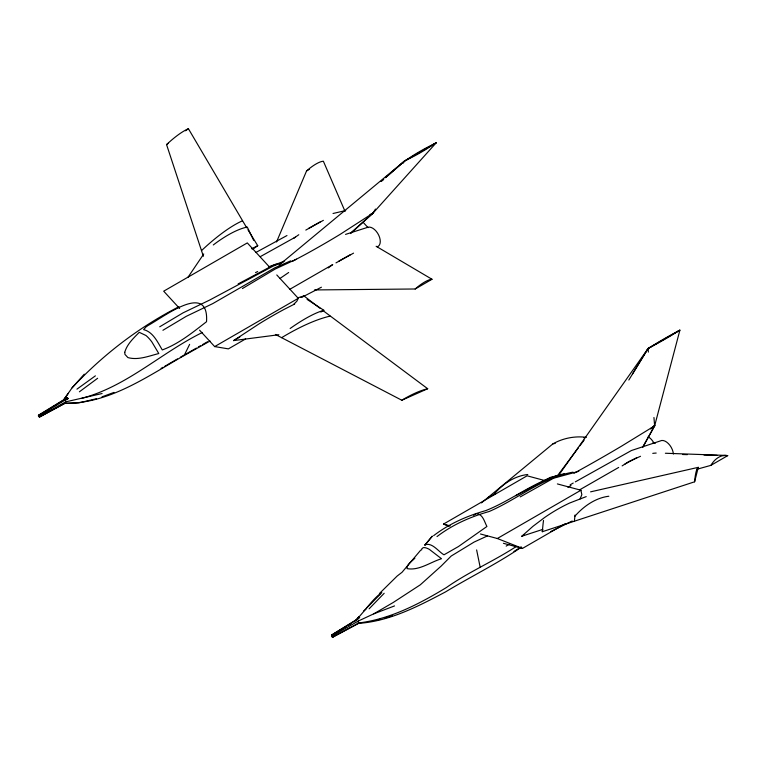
<?xml version="1.0" encoding="UTF-8"?>
<svg xmlns="http://www.w3.org/2000/svg" width="766" height="766" viewBox="0 0 766 766"><rect width="100%" height="100%" fill="white"/><g stroke="black" fill="none" stroke-linecap="round" stroke-linejoin="round"><path stroke-width="1.15" d="M590.586 491.849L698.286 467.337L694.599 481.804L542.299 531.728L543.065 523.982A122.78 17.359 85.8 0 1 543.515 520.459M421.645 549.969L421.798 548.82L423.148 547.69A10.676 3.993 38.8 0 1 429.343 549.356L441.503 558.73C430.396 562.091 419.002 570.919 407.024 568.602C406.775 564.197 412.156 561.143 414.885 558.203M332.77 637.216C332.76 632.783 329.782 636.929 332.77 637.216L358.68 623.361C389.77 621.236 418.322 606.232 445.458 591.946C470.611 576.721 497.163 563.757 521.426 547.125M542.299 531.728L542.816 529.45M38.702 415.048C41.747 415.746 37.39 418.456 38.702 415.048L63.769 399.766L72.061 387.845L84.289 374.181M102.098 393.533L65.704 401.863L65.177 403.184L39.516 417.039M580.092 498.925L581.834 494.673L580.925 490.23L557.37 483.921M276.536 241.979L306.553 170.952A21.525 6.358 -42.6 0 1 323.376 161.233L345.006 211.301M39.344 417.116L64.871 403.309C109.318 403.826 147.005 376.566 184.146 355.539L189.623 344.355M276.775 274.946L298.28 298.319L296.863 301.21L293.608 304.447M642.722 447.478L654.643 425.829L679.902 330.146L669.005 336.063A365.363 149.159 -11.6 0 0 658.109 342.354L648.084 348.511L557.763 476.548M643.076 446.387L654.643 425.829L653.944 417.499M350.627 233.563L373.004 213.139L375.464 209.061M403.194 163.168L404.429 161.128L414.473 154.636A365.363 278.125 26.1 0 1 425.369 148.355L436.247 142.754L373.004 213.139L351.24 232.51M628.829 380.022L648.084 348.511L679.902 330.146L669.877 336.303A365.363 149.159 -11.6 0 1 658.98 342.584L648.084 348.511L632.505 373.913M187.909 277.397L203.746 253.958M64.143 398.981L68.318 393.341M557.169 476.126L578.435 447.727M579.852 445.831L584.104 440.153M379.955 593.909C370.141 601.913 363.381 613.336 354.256 621.695M356.755 619.455L358.67 617.109M425.159 544.77L424.747 545.277L432.33 536.123L425.159 544.77C432.292 542.175 438.64 551.874 443.993 554.804L458.432 546.551L486.917 526.481C484.38 521.79 482.925 514.043 476.366 513.584L473.58 515.307M420.754 550.084L402.026 572.288L397.161 576.042L379.381 593.564M358.89 617.07L356.87 619.426L331.707 634.918M72.061 387.845C102.577 355.051 138.876 327.149 178.871 306.754M369.097 608.836L384.178 593.286M366.512 608.137L381.813 592.654M359.445 617.214L357.138 619.503L331.87 634.966M542.242 529.565L521.799 536.229L532.916 526.347L544.77 517.395A211.205 144.132 -71.3 0 1 569.655 503.023L586.229 496.607M64.89 399.747L67.293 397.525M357.272 619.598L359.704 617.386M381.947 180.776L383.747 179.206L381.008 181.513M404.429 161.128L385.547 177.635L404.429 161.128L436.247 142.754L426.193 149.246A365.363 278.125 26.1 0 1 415.306 155.536L404.429 161.128L279.13 265.017M67.561 397.698L39.43 415.086M363.534 611.134L366.148 608.941M481.431 502.889L552.918 443.849A50.795 47.473 -10.2 0 1 586.229 437.319L583.931 437.769M328.26 267.918L332.741 264.576L289.481 289.491M79.396 391.799L97.636 378.28M203.363 256.275L166.567 144.602L168.463 143.223M185.544 130.785L188.398 128.707L246.719 227.78M76.954 389.147L95.396 375.847M293.512 238.465L298.788 234.722M252.924 249.103L257.74 245.695L247.945 229.771M433.623 535.673C449.096 523.8 467.116 515.882 485.797 510.587C512.808 499.987 536.008 479.88 564.552 473.656M437.003 536.583C452.486 524.71 470.496 516.782 489.187 511.497C517.586 499.269 542.069 477.563 573.054 472.162M516.303 546.474C493.706 561.21 468.629 571.963 446.463 587.493C419.519 603.828 390.382 619.091 358.756 622.959L332.808 636.977M278.853 334.723L233.601 340.602L259.262 323.74A211.205 53.007 -40.6 0 1 284.148 309.378L294.68 303.997M279.849 278.556L288.677 272.495M370.122 214.547L373.004 213.139L340.439 234.166A1183.776 901.132 26.1 0 1 305.155 254.532L292.286 261.397M68.078 398.272L39.583 415.249M622.136 465.891L628.742 461.611L640.51 456.287M370.007 215.074L373.004 213.139M506.182 546.12L509.198 544.176M513.957 551.491L520.918 547.029M159.711 326.795L183.093 312.825L209.539 300.128L273.069 266.166L283.018 262.221M162.919 330.28L186.301 316.31L212.747 303.614L274.668 267.899L290.783 260.823M305.806 230.087L323.367 220.34M335.987 262.882L353.547 253.134M334.33 633.731L342.306 628.915M344.298 627.708L346.289 626.511M348.281 625.305L351.268 623.495M38.3 415.718L48.22 409.8M50.202 408.613L52.184 407.435M54.166 406.248L57.144 404.477M242.401 288.562L275.166 269.048L296.442 259.186M65.378 400.283L68.279 398.588M332.53 635.857L358.287 621.034L373.722 613.863L393.178 602.516L420.304 584.822L441.149 566.093L451.174 556.049L474.097 542.069L487.444 535.913M161.099 368.398L163.005 367.297M164.91 366.186L166.825 365.076M306.553 170.952L309.521 169.238M167.792 364.52L177.453 358.938M199.543 330.136L214.671 346.586L298.28 298.319M233.601 340.602L239.815 337.021M245.608 338.936L228.392 348.875L214.671 346.586M320.83 312.04L323.865 310.287L307.08 299.401M314.472 289.941L415.182 288.993L432.005 279.274L376.125 246.269M448.962 526.242L443.485 524.088L527.094 475.81L545.038 480.617M480.493 533.998L497.316 538.508L580.925 490.23M521.799 536.229L523.867 535.032M503.415 543.305L522.479 548.418L565.011 523.858M697.098 469.204L710.877 465.364L727.7 455.655L722.96 455.531M180.355 357.262L196.383 348.09M570.143 484.83L573.236 483.049M575.304 481.871L631.433 450.523L660.282 440.957A10.877 6.281 60 0 1 668.354 443.552A10.877 6.281 60 0 1 673.381 454.027M579.479 489.934L618.689 467.442M198.394 346.95L200.405 345.801M202.416 344.662L207.433 341.799M184.146 355.539L210.037 341.023M308.717 228.325L320.303 221.824M338.898 261.12L350.483 254.618M520.219 496.904L553.464 478.252L578.799 471.329M39.822 416.273L65.704 401.863M260.344 256.62L295.389 237.134M573.993 473.283L586.88 466.149A1183.776 483.269 -11.6 0 0 622.155 445.783L654.643 425.829L650.841 428.692L654.643 425.829L652.718 426.853M255.787 252.521L286.972 235.545M624.951 464.062L636.747 457.695M251.688 248.787L257.74 245.695M238.14 283.927L272.179 265.812L284.176 261.216M515.719 495.698L550.314 477.41L559.486 475.14M202.502 332.425C161.166 352.686 127.166 386.323 81.723 398.339M302.465 296.997L321.414 287.212M567.855 487.195L571.034 485.615M550.84 531.499L572.202 521.014M255.518 272.591L257.673 271.557M300.76 297.428L303.978 295.944L319.862 308.191M275.406 334.445L401.815 400.235L427.687 388.735L322.668 310.345M373.722 613.863L394.528 605.916M101.993 396.845L114.01 392.412M268.579 266.846L276.335 264.031M298.06 297.744L303.978 295.944M345.552 234.396L368.053 227.224A10.877 6.281 60 0 1 378.797 235.354A10.877 6.281 60 0 1 377.131 246.805M376.738 620.249L380.118 619.292M384.618 618.009L392.508 615.768M96.526 398.722L78.869 402.878L64.871 403.309M333.038 213.494L345.696 210.535M552.918 443.849L555.216 443.399M682.669 454.506L687.408 454.631M704.002 455.052L717.033 455.377M665.376 453.252L726.225 455.435M653.025 442.671L655.284 443.275M443.485 524.088L450.216 525.888M357.435 623.275L358.68 623.361L358.287 621.034M497.316 538.508L522.479 548.418M363.237 222.418L368.034 227.636M269.603 267.152L247.294 242.918L163.694 291.185L179.627 308.497M253.642 240.304L247.265 227.052A69.457 23.516 -44.7 0 0 213.283 244.957M476.624 549.902L480.138 567.079M648.084 348.511L648.39 352.082M201.554 250.578A95.128 27.011 -49.1 0 1 242.439 220.809M166.567 144.602A50.795 14.42 -49.1 0 1 188.398 128.707M415.182 288.993A21.525 6.358 -42.6 0 1 432.005 279.274M290.151 328.49A69.457 17.436 -40.6 0 1 323.865 310.297M281.677 337.643A95.128 28.83 -36.1 0 1 330.136 316.109M401.815 400.235A50.795 15.397 -36.1 0 1 427.687 388.735M493.764 494.616A69.457 50.671 -78.9 0 1 527.784 474.518M487.683 497.814A95.128 88.923 -10.2 0 1 495.343 493.917M710.877 465.364A21.525 15.224 -75 0 1 727.7 455.655M652.756 453.357A97.071 68.643 -75 0 1 656.194 453.06M648.199 436.802A10.877 6.281 60 0 1 653.637 442.537M574.787 516.332A69.457 47.406 -71.3 0 1 608.846 496.244M574.423 521.052A95.128 14.41 86 0 1 575.036 515.039M694.599 481.804A50.795 7.698 86 0 1 698.286 467.337M124.743 352.312L124.935 354.361L127.903 357.588C138.139 360.47 148.891 356.037 158.782 353.528L151.831 341.885A10.676 2.528 51.7 0 0 145.961 335.498L139.259 332.32C133.523 338.179 127.022 344.164 124.743 352.312M146.746 326.182L143.596 329.619C153.19 331.994 157.672 342.278 162.287 349.938C178.727 343.896 192.764 332.387 206.533 321.71C209.108 280.356 161.616 318.761 146.746 326.182M654.643 425.829L650.803 428.654L654.643 425.829"/></g></svg>
